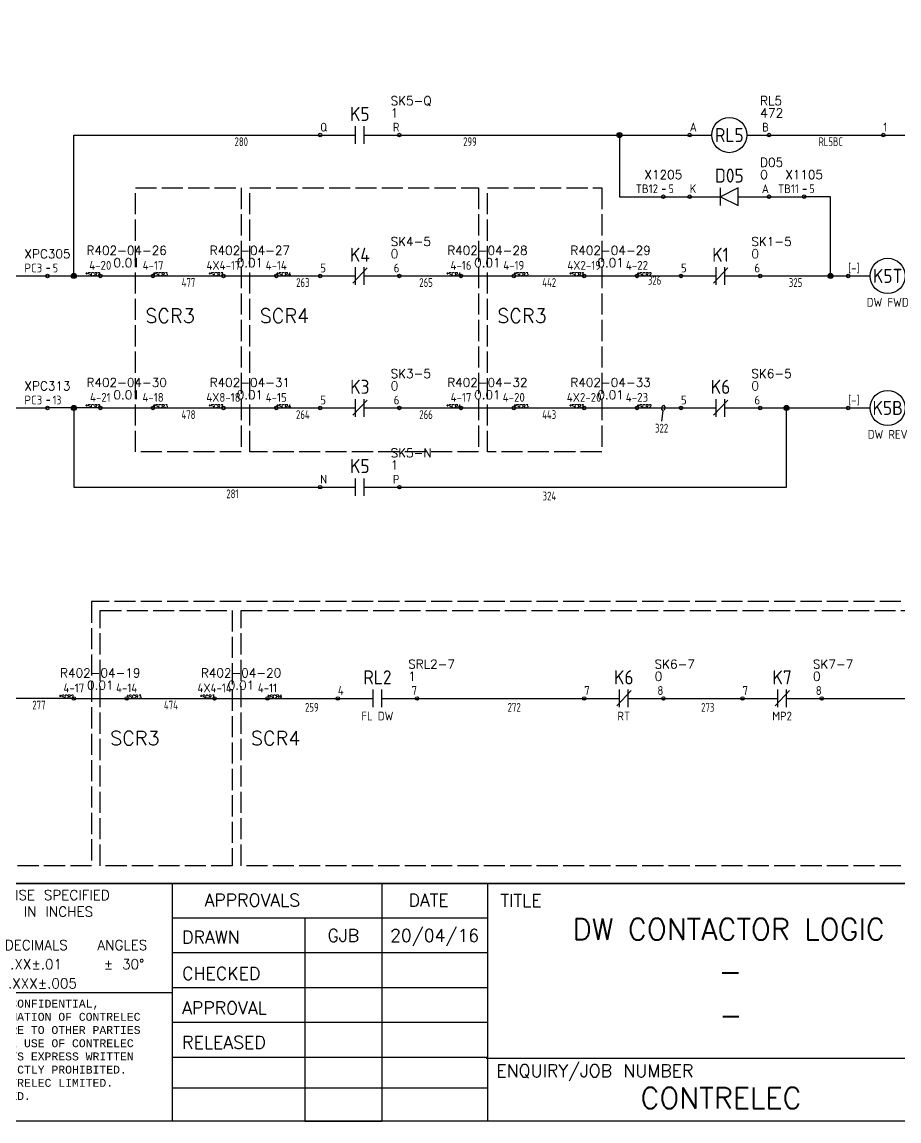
# Model space of a CAD drawing. Header units: millimetres. Extents: x 0 to 1020, y 0 to 646.
# Drawn here: x 572.7 to 822, y 0 to 312.1 of the extents above; entities that cross this region are included whole.
import ezdxf
from ezdxf.enums import TextEntityAlignment as Align

# ---------------------------------------------------------------- set-up
doc = ezdxf.new("R2010")
doc.units = ezdxf.units.MM
doc.header["$LTSCALE"] = 0.5
doc.linetypes.add('ACAD_ISO02W100', pattern=[15, 12, -3])
for name, color, linetype in [('LOCBOX', 7, 'ACAD_ISO02W100'), ('OUTLINE_0', 7, 'Continuous'), ('OUTLINE_GRID', 7, 'Continuous'), ('SYMS', 7, 'Continuous'), ('WIREFIXED', 7, 'Continuous'), ('WIRES', 7, 'Continuous')]:
    doc.layers.add(name, color=color, linetype=linetype)
doc.layers.add('NETLIST', color=50, linetype='Continuous', plot=False)
doc.styles.add('MONOTXT', font='monotxt', dxfattribs={"height": 0.125})
doc.styles.get("Standard").update_dxf_attribs({"font": 'txt.shx', "bigfont": 'gbcbig.shx'})
doc.styles.add('WD', font='romans.shx', dxfattribs={"bigfont": 'gbcbig.shx'})
doc.styles.add('WD_IEC', font='isocp2.shx', dxfattribs={"width": 0.9, "height": 4})

# ---------------------------------------------------------------- blocks, each defined once
blk = doc.blocks.new('CONTRELEC 2016 BLOCK')
for p, q in [((512.88, 68.75), (512.88, 12.5)), ((562.5, 68.75), (562.5, 12.5)), ((587.5, 68.75), (587.5, 12.5)), ((587.5, 60.54), (512.88, 60.54)), ((544.24, 60.54), (544.24, 12.5)), ((587.5, 52.27), (512.88, 52.27)), ((444.47, 42.9), (513.01, 42.9)), ((587.5, 44.04), (512.88, 44.04)), ((587.5, 35.79), (512.88, 35.79)), ((587.5, 27.54), (512.88, 27.54)), ((587.24, 27.38), (850, 27.38)), ((587.5, 20.29), (512.88, 20.29))]:
    blk.add_line(p, q)
blk.add_lwpolyline([(0, 68.75), (850, 68.75), (850, 12.5), (0, 12.5)], close=True)
at = {"layer": 'OUTLINE_0', "linetype": 'Continuous'}
blk.add_line((544.24, 12.5), (562.5, 12.5), dxfattribs=at)
at = {"layer": 'OUTLINE_0'}
for s, height, p in [('UNLESS OTHERWISE SPECIFIED', 2.35, (448.97, 64.79)), ('APPROVALS', 3, (520.53, 63.28)), ('DATE', 3, (568.82, 63.28)), ('TITLE', 3, (590.57, 63.19)), ('DIMENSIONS ARE IN INCHES', 2.35, (448.97, 60.88)), ('DRAWN', 3, (515.21, 54.5)), ('DECIMALS', 2.35, (473.22, 52.96)), ('ANGLES', 2.35, (495.17, 52.96)), ('.XX%%P.01', 2.35, (474.49, 48.43)), ('%%P 30%%D', 2.35, (496.69, 48.43)), ('CHECKED', 3, (515.21, 45.93)), ('.XXX%%P.005', 2.35, (473.98, 43.89)), ('APPROVAL', 3, (515.21, 37.77)), ('RELEASED', 3, (515.21, 29.61)), ('ENQUIRY/JOB NUMBER', 3, (589.63, 22.91))]:
    blk.add_text(s, height=height, dxfattribs=at).set_placement(p)
at = {"layer": 'OUTLINE_0', "insert": (446.94, 41.22), "char_height": 1.875, "width": 63.19, "attachment_point": 1, "style": 'MONOTXT'}
blk.add_mtext('THIS DOCUMENT IS CONFIDENTIAL, PROPRIETARY INFORMATION OF CONTRELEC LIMITED. DISCLOSURE TO OTHER PARTIES OUTSIDE THE NORMAL USE OF CONTRELEC LIMITED WITHOUT ITS EXPRESS WRITTEN PERMISSION IS STRICTLY PROHIBITED. COPYRIGHT (C) CONTRELEC LIMITED.^JALL RIGHTS RESERVED.', dxfattribs=at)
at = {"layer": 'OUTLINE_0', "style": 'WD'}
for tag, height, p in [('DWGDESC1', 5, (644.66, 57.89)), ('EDBY', 3, (553.37, 56.41)), ('EDDATE', 3, (575, 56.41)), ('CKBY', 3, (553.37, 48.16)), ('CKDATE', 3, (575, 48.16)), ('DWGDESC2', 5, (645.03, 47.96)), ('DWGDESC3', 5, (645.15, 37.57)), ('PROJDESC', 5, (642.81, 17.97)), ('REVISION', 3, (835.28, 16.64))]:
    blk.add_attdef(tag, text='', height=height, dxfattribs=at).set_placement(p, align=Align.MIDDLE_CENTER)
blk.add_attdef('DWGNO', text='', height=5, dxfattribs=at).set_placement((782.6, 33.58), align=Align.MIDDLE_RIGHT)
blk.add_attdef('SHEETNO', text='', height=5, dxfattribs=at).set_placement((788, 33.58), align=Align.MIDDLE_LEFT)
for tag, p, height in [('FILENAME', (721.45, 22.05), 3), ('SH', (776.35, 15.29), 3), ('NSH', (796.5, 15.11), 3.12), ('SCALE', (725.62, 15.05), 3)]:
    blk.add_attdef(tag, p, '', height=height, dxfattribs=at)
at = {"layer": 'OUTLINE_0', "style": 'WD', "flags": 1}
blk.add_attdef('WD_TB', (567.05, 15.25), '', height=3, dxfattribs=at)
blk = doc.blocks.new('2010 Grid')
at = {"layer": 'OUTLINE_GRID'}
blk.add_line((850, 0), (0, 0), dxfattribs=at)
blk = doc.blocks.new('INTERCONNECT-H1')
blk.add_line((-2.5, 0), (12.5, 0))
for centre in [(-2.5, 0), (12.5, 0)]:
    blk.add_circle(centre, 0.5)
at = {"style": 'WD_IEC', "flags": 1}
for tag, height, p in [('LOC', 4, (5, 10)), ('TAG1', 4, (-2.43, 3.16)), ('DESC1', 2.5, (5, -2.5))]:
    blk.add_attdef(tag, text='', height=height, dxfattribs=at).set_placement(p, align=Align.MIDDLE_CENTER)
at = {"style": 'WD_IEC', "flags": 8}
for tag, p in [('TERM01', (-2.5, 1)), ('TERM02', (12.5, 1))]:
    blk.add_attdef(tag, text='', height=2.5, dxfattribs=at).set_placement(p, align=Align.BOTTOM_CENTER)
at = {"style": 'WD_IEC', "flags": 1}
blk.add_attdef('X4TERM01', (-2.5, 0), '', height=0.5, dxfattribs=at)
blk.add_attdef('X1TERM02', text='', height=0.5, dxfattribs=at).set_placement((12.5, 0), align=Align.RIGHT)
at = {"layer": 'NETLIST'}
for tag, p in [('NETTAG', (5, 6)), ('NETVALUE', (5, 2.5))]:
    blk.add_attdef(tag, text='', height=2.5, dxfattribs=at).set_placement(p, align=Align.CENTER)
blk.add_attdef('X4TERMDESC01', text='', height=1, dxfattribs=at).set_placement((-2.5, 0), align=Align.RIGHT)
blk.add_attdef('X1TERMDESC02', (12.5, 0), '', height=1, dxfattribs=at)
blk = doc.blocks.new('CONTACT-NO')
for p, q in [((2.5, 0), (12.5, 0)), ((12.5, -2.5), (12.5, 2.5)), ((15, -2.5), (15, 2.5)), ((15, 0), (25, 0))]:
    blk.add_line(p, q)
for centre in [(2.5, 0), (25, 0)]:
    blk.add_circle(centre, 0.5)
at = {"style": 'WD_IEC', "flags": 1}
blk.add_attdef('LOC', text='', height=4, dxfattribs=at).set_placement((13.75, 11), align=Align.MIDDLE_CENTER)
at = {"style": 'WD_IEC'}
for tag, height, p in [('TAG1', 4, (13.75, 6)), ('DESC1', 2.5, (13.75, -5))]:
    blk.add_attdef(tag, text='', height=height, dxfattribs=at).set_placement(p, align=Align.MIDDLE_CENTER)
for tag, p, height, flags in [('TERM01', (2.5, 1), 2.5, 8), ('X4TERM01', (2.5, 0), 0.64, 1), ('X1TERM02', (25, 0), 0.64, 1)]:
    blk.add_attdef(tag, p, '', height=height, dxfattribs=dict(at, flags=flags))
at = {"style": 'WD_IEC', "flags": 8}
blk.add_attdef('TERM02', text='', height=2.5, dxfattribs=at).set_placement((25, 1), align=Align.RIGHT)
at = {"layer": 'NETLIST'}
for tag, p, height in [('NETTAG', (22.5, 8.5), 2.5), ('NETVALUE', (22.5, 5), 2.56)]:
    blk.add_attdef(tag, p, '', height=height, dxfattribs=at)
blk = doc.blocks.new('CONTACT-NC')
for p, q in [((0, 0), (10, 0)), ((13.35, 2.25), (9.28, -2.05)), ((10, -2.5), (10, 2.5)), ((12.5, -2.5), (12.5, 2.5)), ((12.5, 0), (22.5, 0))]:
    blk.add_line(p, q)
for centre in [(0, 0), (22.5, 0)]:
    blk.add_circle(centre, 0.5)
at = {"style": 'WD_IEC', "flags": 1}
blk.add_attdef('LOC', text='', height=4, dxfattribs=at).set_placement((11.25, 11), align=Align.MIDDLE_CENTER)
at = {"style": 'WD_IEC'}
for tag, height, p in [('TAG1', 4, (11.25, 6)), ('DESC1', 2.5, (11.25, -5))]:
    blk.add_attdef(tag, text='', height=height, dxfattribs=at).set_placement(p, align=Align.MIDDLE_CENTER)
for tag, p, height, flags in [('TERM01', (0, 1), 2.5, 8), ('X4TERM01', (0, 0), 0.64, 1), ('X1TERM02', (22.5, 0), 0.64, 1)]:
    blk.add_attdef(tag, p, '', height=height, dxfattribs=dict(at, flags=flags))
at = {"style": 'WD_IEC', "flags": 8}
blk.add_attdef('TERM02', text='', height=2.5, dxfattribs=at).set_placement((22.5, 1), align=Align.RIGHT)
at = {"layer": 'NETLIST'}
for tag, p, height in [('NETTAG', (20, 8.5), 2.5), ('NETVALUE', (20, 5), 2.56)]:
    blk.add_attdef(tag, p, '', height=height, dxfattribs=at)
blk = doc.blocks.new('CONTACTOR-H')
for p, q in [((0, 0), (6.25, 0)), ((16.25, 0), (22.5, 0))]:
    blk.add_line(p, q)
for centre, radius in [((11.25, 0), 5), ((0, 0), 0.5), ((22.5, 0), 0.5)]:
    blk.add_circle(centre, radius)
at = {"style": 'WD_IEC', "flags": 1}
blk.add_attdef('LOC', text='', height=4, dxfattribs=at).set_placement((11.25, 8.5), align=Align.MIDDLE_CENTER)
at = {"style": 'WD_IEC'}
for tag, p, height, flags in [('TERM01', (0, 1), 2.5, 8), ('X4TERM01', (0, 0), 0.64, 1), ('X1TERM02', (22.5, 0), 0.64, 1)]:
    blk.add_attdef(tag, p, '', height=height, dxfattribs=dict(at, flags=flags))
at = {"style": 'WD_IEC', "flags": 8}
blk.add_attdef('TERM02', text='', height=2.5, dxfattribs=at).set_placement((22.5, 1), align=Align.RIGHT)
at = {"style": 'WD_IEC'}
for tag, height, p in [('TAG1', 4, (11.25, 0)), ('DESC1', 2.5, (11.25, -7.5))]:
    blk.add_attdef(tag, text='', height=height, dxfattribs=at).set_placement(p, align=Align.MIDDLE_CENTER)
at = {"layer": 'NETLIST'}
for tag, p, height in [('NETTAG', (20, 8.5), 2.5), ('NETVALUE', (20, 5), 2.56)]:
    blk.add_attdef(tag, p, '', height=height, dxfattribs=at)
blk = doc.blocks.new('TBH-1')
blk.add_line((-0.33, 2.17), (0.65, 2.17))
blk.add_circle((0, 0), 0.5)
at = {"style": 'WD_IEC', "flags": 1}
blk.add_attdef('LOC', text='', height=4, dxfattribs=at).set_placement((-15, 7.5), align=Align.MIDDLE_LEFT)
at = {"style": 'WD_IEC'}
blk.add_attdef('TAG1', text='', height=2.5, dxfattribs=at).set_placement((-1.5, 1), align=Align.RIGHT)
at = {"style": 'WD_IEC', "width": 0.9}
blk.add_attdef('TERM01', (1.5, 1), '', height=2.5, dxfattribs=at)
at = {"style": 'WD_IEC', "flags": 1}
blk.add_attdef('X1TERM01', (0, 0), '', height=0.5, dxfattribs=at)
at = {"layer": 'NETLIST'}
for tag, p in [('NETTAG', (0, 5)), ('NETVALUE', (0, -2.5))]:
    blk.add_attdef(tag, text='', height=2.5, dxfattribs=at).set_placement(p, align=Align.CENTER)
blk = doc.blocks.new('WDDOT')
for radius in [0.72, 0.449, 0.223]:
    blk.add_circle((0, 0), radius)
blk = doc.blocks.new('RESISTOR-1')
for p, q in [((0, 0), (7.5, 0)), ((7.5, 0), (8.12, 1)), ((8.12, 1), (9.38, -1)), ((9.38, -1), (10.62, 1)), ((10.62, 1), (11.88, -1)), ((11.88, -1), (13.12, 1)), ((13.12, 1), (14.38, -1)), ((14.38, -1), (15, 0)), ((15, 0), (22.5, 0))]:
    blk.add_line(p, q)
for centre in [(0, 0), (22.5, 0)]:
    blk.add_circle(centre, 0.5)
at = {"style": 'WD_IEC', "flags": 1}
blk.add_attdef('LOC', text='', height=4, dxfattribs=at).set_placement((11.25, 11), align=Align.MIDDLE_CENTER)
at = {"style": 'WD_IEC'}
for tag, height, p in [('TAG1', 4, (11.25, 6)), ('DESC1', 2.5, (10.75, -3))]:
    blk.add_attdef(tag, text='', height=height, dxfattribs=at).set_placement(p, align=Align.MIDDLE_CENTER)
for tag, p, height, flags in [('TERM01', (0, 1), 2.5, 8), ('X4TERM01', (0, 0), 0.64, 1), ('X1TERM02', (22.5, 0), 0.64, 1)]:
    blk.add_attdef(tag, p, '', height=height, dxfattribs=dict(at, flags=flags))
at = {"style": 'WD_IEC', "flags": 8}
blk.add_attdef('TERM02', text='', height=2.5, dxfattribs=at).set_placement((22.5, 1), align=Align.RIGHT)
at = {"layer": 'NETLIST'}
for tag, p, height in [('NETTAG', (20, 8.5), 2.5), ('NETVALUE', (20, 5), 2.56)]:
    blk.add_attdef(tag, p, '', height=height, dxfattribs=at)
blk = doc.blocks.new('DIODE-L')
for p, q in [((-22.5, 0), (-13.75, 0)), ((-13.75, -2.5), (-13.75, 2.5)), ((-8.75, 2.5), (-13.75, 0)), ((-13.75, 0), (-8.75, -2.5)), ((-8.75, -2.5), (-8.75, 2.5)), ((-8.75, 0), (0, 0))]:
    blk.add_line(p, q)
for centre in [(-22.5, 0), (0, 0)]:
    blk.add_circle(centre, 0.5)
at = {"style": 'WD_IEC', "flags": 1}
blk.add_attdef('LOC', text='', height=4, dxfattribs=at).set_placement((-11.25, 11), align=Align.MIDDLE_CENTER)
at = {"style": 'WD_IEC'}
for tag, height, p in [('TAG1', 4, (-11.25, 6)), ('DESC1', 2.5, (-11.25, -5))]:
    blk.add_attdef(tag, text='', height=height, dxfattribs=at).set_placement(p, align=Align.MIDDLE_CENTER)
for tag, p, height, flags in [('TERM01', (-22.5, 1), 2.5, 8), ('X4TERM01', (-22.5, 0), 0.64, 1), ('X1TERM02', (0, 0), 0.64, 1)]:
    blk.add_attdef(tag, p, '', height=height, dxfattribs=dict(at, flags=flags))
at = {"style": 'WD_IEC', "flags": 8}
blk.add_attdef('TERM02', text='', height=2.5, dxfattribs=at).set_placement((0, 1), align=Align.RIGHT)
at = {"layer": 'NETLIST'}
for tag, p, height in [('NETTAG', (-2.5, 8.5), 2.5), ('NETVALUE', (-2.5, 5), 2.56)]:
    blk.add_attdef(tag, p, '', height=height, dxfattribs=at)
blk = doc.blocks.new('WD_WNH2')
at = {"linetype": 'Continuous', "style": 'WD_IEC', "width": 0.8}
blk.add_attdef('WIRENO', text='', height=2.5, dxfattribs=at).set_placement((0, 0), align=Align.TOP_CENTER)
at = {"style": 'WD_IEC', "flags": 1}
for tag, p in [('W02USER', (0, -1.21)), ('W03USER', (0, -1.33)), ('W04USER', (0, -1.46)), ('W05USER', (0, -1.58)), ('W06USER', (0, -1.71)), ('W07USER', (0, -1.83)), ('W08USER', (0, -1.96)), ('W09USER', (0, -2.08)), ('W01USER', (0, -1.08)), ('W10USER', (0, -2.21))]:
    blk.add_attdef(tag, text='', height=0.08, dxfattribs=at).set_placement(p, align=Align.CENTER)

msp = doc.modelspace()

# ---------------------------------------------------------------- linework, layer by layer
at = {"layer": 'LOCBOX'}
for points in [[(540, 622.5), (592.5, 622.5), (592.5, 410), (715, 410), (715, 380), (995, 380), (995, 147.5), (592.5, 147.5), (592.5, 72.5), (375, 72.5), (375, 167.5), (215, 167.5), (215, 417.5), (375, 417.5), (375, 532.5), (540, 532.5)], [(605, 265), (635, 265), (635, 190), (605, 190)], [(637.5, 265), (702.5, 265), (702.5, 190), (637.5, 190)], [(705, 265), (737.5, 265), (737.5, 190), (705, 190)], [(595, 145), (632.5, 145), (632.5, 72.5), (595, 72.5)], [(635, 145), (995, 145), (995, 72.5), (635, 72.5)]]:
    msp.add_lwpolyline(points, close=True, dxfattribs=at)
at = {"layer": 'WIREFIXED'}
msp.add_lwpolyline([(754.58, 198.76), (754.91, 201.71), (754.56, 202.15), (754.65, 202.94), (755.09, 203.29), (755.44, 202.85), (755.35, 202.06), (755.13, 201.89)], dxfattribs=at)
at = {"layer": 'WIRES'}
for p, q in [((587.5, 240), (587.5, 280)), ((587.5, 280), (657.5, 280)), ((680, 280), (762.5, 280)), ((742.5, 280), (742.5, 262.5)), ((785, 280), (817.5, 280)), ((742.5, 262.5), (755, 262.5)), ((755, 262.5), (762.5, 262.5)), ((785, 262.5), (795, 262.5)), ((802.5, 262.5), (795, 262.5)), ((802.5, 240), (802.5, 262.5)), ((567.5, 240), (580, 240)), ((580, 240), (595, 240)), ((610, 240), (630, 240)), ((645, 240), (657.5, 240)), ((680, 240), (697.5, 240)), ((712.5, 240), (732.5, 240)), ((747.5, 240), (760, 240)), ((782.5, 240), (807.5, 240)), ((567.5, 202.5), (580, 202.5)), ((595, 202.5), (580, 202.5)), ((587.5, 202.5), (587.5, 180)), ((610, 202.5), (630, 202.5)), ((645, 202.5), (657.5, 202.5)), ((680, 202.5), (697.5, 202.5)), ((712.5, 202.5), (732.5, 202.5)), ((747.5, 202.5), (760, 202.5)), ((782.5, 202.5), (807.5, 202.5)), ((790, 180), (790, 202.5)), ((587.5, 180), (657.5, 180)), ((680, 180), (790, 180)), ((587.5, 120), (550, 120)), ((602.5, 120), (627.5, 120)), ((642.5, 120), (662.5, 120)), ((685, 120), (732.5, 120)), ((755, 120), (777.5, 120)), ((800, 120), (870, 120))]:
    msp.add_line(p, q, dxfattribs=at)

# ---------------------------------------------------------------- block references
at = {"xscale": 1.2, "yscale": 1.2, "zscale": 1.2}
msp.add_blockref('2010 Grid', (0, 67.5), dxfattribs=at)
ref = msp.add_blockref('CONTACT-NO', (655, 280))
ref.add_attrib('NETTAG', 'SK5-Q', (677.5, 288.5), dxfattribs={"layer": 'NETLIST', "height": 2.5})
ref.add_attrib('NETVALUE', '1', (677.5, 285), dxfattribs={"layer": 'NETLIST', "height": 2.56})
ref.add_attrib('TAG1', 'K5', dxfattribs={"height": 4, "style": 'WD_IEC'}).set_placement((668.75, 286), align=Align.MIDDLE_CENTER)
ref.add_attrib('TERM01', 'Q', (657.5, 281), dxfattribs={"height": 2.5, "style": 'WD_IEC'})
ref.add_attrib('TERM02', 'R', dxfattribs={"height": 2.5, "style": 'WD_IEC'}).set_placement((680, 281), align=Align.RIGHT)
ref = msp.add_blockref('CONTACTOR-H', (762.5, 280))
ref.add_attrib('TERM02', 'B', dxfattribs={"height": 2.5, "style": 'WD_IEC'}).set_placement((785, 281), align=Align.RIGHT)
ref.add_attrib('TERM01', 'A', (762.5, 281), dxfattribs={"height": 2.5, "style": 'WD_IEC'})
ref.add_attrib('TAG1', 'RL5', dxfattribs={"height": 4, "style": 'WD_IEC'}).set_placement((773.75, 280), align=Align.MIDDLE_CENTER)
ref.add_attrib('NETVALUE', '472', (782.5, 285), dxfattribs={"layer": 'NETLIST', "height": 2.56})
ref.add_attrib('NETTAG', 'RL5', (782.5, 288.5), dxfattribs={"layer": 'NETLIST', "height": 2.5})
ref = msp.add_blockref('RESISTOR-1', (817.5, 280))
ref.add_attrib('NETTAG', 'RS5', (837.5, 288.5), dxfattribs={"layer": 'NETLIST', "height": 2.5})
ref.add_attrib('NETVALUE', '100', (837.5, 285), dxfattribs={"layer": 'NETLIST', "height": 2.56})
ref.add_attrib('TAG1', 'RS5', dxfattribs={"height": 4, "style": 'WD_IEC'}).set_placement((828.75, 286), align=Align.MIDDLE_CENTER)
ref.add_attrib('DESC1', '100R', dxfattribs={"height": 2.5, "style": 'WD_IEC'}).set_placement((828.25, 277), align=Align.MIDDLE_CENTER)
ref.add_attrib('TERM01', '1', (817.5, 281), dxfattribs={"height": 2.5, "style": 'WD_IEC'})
ref.add_attrib('TERM02', '2', dxfattribs={"height": 2.5, "style": 'WD_IEC'}).set_placement((840, 281), align=Align.RIGHT)
ref = msp.add_blockref('DIODE-L', (785, 262.5))
ref.add_attrib('NETTAG', 'D05', (782.5, 271), dxfattribs={"layer": 'NETLIST', "height": 2.5})
ref.add_attrib('NETVALUE', '0', (782.5, 267.5), dxfattribs={"layer": 'NETLIST', "height": 2.56})
ref.add_attrib('TAG1', 'D05', dxfattribs={"height": 4, "style": 'WD_IEC'}).set_placement((773.75, 268.5), align=Align.MIDDLE_CENTER)
ref.add_attrib('TERM01', 'K', (762.5, 263.5), dxfattribs={"height": 2.5, "style": 'WD_IEC'})
ref.add_attrib('TERM02', 'A', dxfattribs={"height": 2.5, "style": 'WD_IEC'}).set_placement((785, 263.5), align=Align.RIGHT)
for p, values in [((755, 262.5), {'TAG1': 'TB12', 'TERM01': '5', 'NETTAG': 'X1205'}), ((795, 262.5), {'TAG1': 'TB11', 'TERM01': '5', 'NETTAG': 'X1105'}), ((580, 240), {'TAG1': 'PC3', 'TERM01': '5', 'NETTAG': 'XPC305'}), ((580, 202.5), {'TAG1': 'PC3', 'TERM01': '13', 'NETTAG': 'XPC313'})]:
    msp.add_blockref('TBH-1', p).add_auto_attribs(values)
ref = msp.add_blockref('CONTACT-NC', (657.5, 240))
ref.add_attrib('TERM02', '6', dxfattribs={"height": 2.5, "style": 'WD_IEC'}).set_placement((680, 241), align=Align.RIGHT)
ref.add_attrib('TERM01', '5', (657.5, 241), dxfattribs={"height": 2.5, "style": 'WD_IEC'})
ref.add_attrib('TAG1', 'K4', dxfattribs={"height": 4, "style": 'WD_IEC'}).set_placement((668.75, 246), align=Align.MIDDLE_CENTER)
ref.add_attrib('NETVALUE', '0', (677.5, 245), dxfattribs={"layer": 'NETLIST', "height": 2.56})
ref.add_attrib('NETTAG', 'SK4-5', (677.5, 248.5), dxfattribs={"layer": 'NETLIST', "height": 2.5})
ref = msp.add_blockref('CONTACT-NC', (760, 240))
ref.add_attrib('TERM02', '6', dxfattribs={"height": 2.5, "style": 'WD_IEC'}).set_placement((782.5, 241), align=Align.RIGHT)
ref.add_attrib('TERM01', '5', (760, 241), dxfattribs={"height": 2.5, "style": 'WD_IEC'})
ref.add_attrib('TAG1', 'K1', dxfattribs={"height": 4, "style": 'WD_IEC'}).set_placement((771.25, 246), align=Align.MIDDLE_CENTER)
ref.add_attrib('NETVALUE', '0', (780, 245), dxfattribs={"layer": 'NETLIST', "height": 2.56})
ref.add_attrib('NETTAG', 'SK1-5', (780, 248.5), dxfattribs={"layer": 'NETLIST', "height": 2.5})
ref = msp.add_blockref('CONTACTOR-H', (807.5, 240))
ref.add_attrib('TERM02', '[+]', dxfattribs={"height": 2.5, "style": 'WD_IEC'}).set_placement((830, 241), align=Align.RIGHT)
ref.add_attrib('TERM01', '[-]', (807.5, 241), dxfattribs={"height": 2.5, "style": 'WD_IEC'})
ref.add_attrib('DESC1', 'DW FWD', dxfattribs={"height": 2.5, "style": 'WD_IEC'}).set_placement((818.75, 232.5), align=Align.MIDDLE_CENTER)
ref.add_attrib('TAG1', 'K5T', dxfattribs={"height": 4, "style": 'WD_IEC'}).set_placement((818.75, 240), align=Align.MIDDLE_CENTER)
ref.add_attrib('NETVALUE', '76', (827.5, 245), dxfattribs={"layer": 'NETLIST', "height": 2.56})
ref.add_attrib('NETTAG', 'RK5T', (827.5, 248.5), dxfattribs={"layer": 'NETLIST', "height": 2.5})
ref = msp.add_blockref('INTERCONNECT-H1', (597.5, 240))
ref.add_attrib('TERM02', '4-17', dxfattribs={"height": 2.5, "style": 'WD_IEC'}).set_placement((610, 241), align=Align.BOTTOM_CENTER)
ref.add_attrib('TERM01', '4-20', dxfattribs={"height": 2.5, "style": 'WD_IEC'}).set_placement((595, 241), align=Align.BOTTOM_CENTER)
ref.add_attrib('NETVALUE', '0.01', dxfattribs={"layer": 'NETLIST', "height": 2.5}).set_placement((602.5, 242.5), align=Align.CENTER)
ref.add_attrib('NETTAG', 'R402-04-26', dxfattribs={"layer": 'NETLIST', "height": 2.5}).set_placement((602.5, 246), align=Align.CENTER)
ref.add_attrib('X4TERMDESC01', '*SCR2', dxfattribs={"layer": 'NETLIST', "height": 1}).set_placement((595, 240), align=Align.RIGHT)
ref.add_attrib('X1TERMDESC02', '*SCR3', (610, 240), dxfattribs={"layer": 'NETLIST', "height": 1})
ref = msp.add_blockref('INTERCONNECT-H1', (632.5, 240))
ref.add_attrib('TERM02', '4-14', dxfattribs={"height": 2.5, "style": 'WD_IEC'}).set_placement((645, 241), align=Align.BOTTOM_CENTER)
ref.add_attrib('TERM01', '4X4-17', dxfattribs={"height": 2.5, "style": 'WD_IEC'}).set_placement((630, 241), align=Align.BOTTOM_CENTER)
ref.add_attrib('NETVALUE', '0.01', dxfattribs={"layer": 'NETLIST', "height": 2.5}).set_placement((637.5, 242.5), align=Align.CENTER)
ref.add_attrib('NETTAG', 'R402-04-27', dxfattribs={"layer": 'NETLIST', "height": 2.5}).set_placement((637.5, 246), align=Align.CENTER)
ref.add_attrib('X4TERMDESC01', '*SCR3', dxfattribs={"layer": 'NETLIST', "height": 1}).set_placement((630, 240), align=Align.RIGHT)
ref.add_attrib('X1TERMDESC02', '*SCR4', (645, 240), dxfattribs={"layer": 'NETLIST', "height": 1})
ref = msp.add_blockref('INTERCONNECT-H1', (700, 240))
ref.add_attrib('TERM02', '4-19', dxfattribs={"height": 2.5, "style": 'WD_IEC'}).set_placement((712.5, 241), align=Align.BOTTOM_CENTER)
ref.add_attrib('TERM01', '4-16', dxfattribs={"height": 2.5, "style": 'WD_IEC'}).set_placement((697.5, 241), align=Align.BOTTOM_CENTER)
ref.add_attrib('NETVALUE', '0.01', dxfattribs={"layer": 'NETLIST', "height": 2.5}).set_placement((705, 242.5), align=Align.CENTER)
ref.add_attrib('NETTAG', 'R402-04-28', dxfattribs={"layer": 'NETLIST', "height": 2.5}).set_placement((705, 246), align=Align.CENTER)
ref.add_attrib('X4TERMDESC01', '*SCR4', dxfattribs={"layer": 'NETLIST', "height": 1}).set_placement((697.5, 240), align=Align.RIGHT)
ref.add_attrib('X1TERMDESC02', '*SCR3', (712.5, 240), dxfattribs={"layer": 'NETLIST', "height": 1})
ref = msp.add_blockref('INTERCONNECT-H1', (735, 240))
ref.add_attrib('TERM02', '4-22', dxfattribs={"height": 2.5, "style": 'WD_IEC'}).set_placement((747.5, 241), align=Align.BOTTOM_CENTER)
ref.add_attrib('TERM01', '4X2-19', dxfattribs={"height": 2.5, "style": 'WD_IEC'}).set_placement((732.5, 241), align=Align.BOTTOM_CENTER)
ref.add_attrib('NETVALUE', '0.01', dxfattribs={"layer": 'NETLIST', "height": 2.5}).set_placement((740, 242.5), align=Align.CENTER)
ref.add_attrib('NETTAG', 'R402-04-29', dxfattribs={"layer": 'NETLIST', "height": 2.5}).set_placement((740, 246), align=Align.CENTER)
ref.add_attrib('X4TERMDESC01', '*SCR3', dxfattribs={"layer": 'NETLIST', "height": 1}).set_placement((732.5, 240), align=Align.RIGHT)
ref.add_attrib('X1TERMDESC02', '*SCR2', (747.5, 240), dxfattribs={"layer": 'NETLIST', "height": 1})
ref = msp.add_blockref('CONTACT-NC', (657.5, 202.5))
ref.add_attrib('TERM02', '6', dxfattribs={"height": 2.5, "style": 'WD_IEC'}).set_placement((680, 203.5), align=Align.RIGHT)
ref.add_attrib('TERM01', '5', (657.5, 203.5), dxfattribs={"height": 2.5, "style": 'WD_IEC'})
ref.add_attrib('TAG1', 'K3', dxfattribs={"height": 4, "style": 'WD_IEC'}).set_placement((668.75, 208.5), align=Align.MIDDLE_CENTER)
ref.add_attrib('NETVALUE', '0', (677.5, 207.5), dxfattribs={"layer": 'NETLIST', "height": 2.56})
ref.add_attrib('NETTAG', 'SK3-5', (677.5, 211), dxfattribs={"layer": 'NETLIST', "height": 2.5})
ref = msp.add_blockref('CONTACT-NC', (760, 202.5))
ref.add_attrib('TERM02', '6', dxfattribs={"height": 2.5, "style": 'WD_IEC'}).set_placement((782.5, 203.5), align=Align.RIGHT)
ref.add_attrib('TERM01', '5', (760, 203.5), dxfattribs={"height": 2.5, "style": 'WD_IEC'})
ref.add_attrib('TAG1', 'K6', dxfattribs={"height": 4, "style": 'WD_IEC'}).set_placement((771.25, 208.5), align=Align.MIDDLE_CENTER)
ref.add_attrib('NETVALUE', '0', (780, 207.5), dxfattribs={"layer": 'NETLIST', "height": 2.56})
ref.add_attrib('NETTAG', 'SK6-5', (780, 211), dxfattribs={"layer": 'NETLIST', "height": 2.5})
ref = msp.add_blockref('CONTACTOR-H', (807.5, 202.5))
ref.add_attrib('TERM02', '[+]', dxfattribs={"height": 2.5, "style": 'WD_IEC'}).set_placement((830, 203.5), align=Align.RIGHT)
ref.add_attrib('TERM01', '[-]', (807.5, 203.5), dxfattribs={"height": 2.5, "style": 'WD_IEC'})
ref.add_attrib('DESC1', 'DW REV', dxfattribs={"height": 2.5, "style": 'WD_IEC'}).set_placement((818.75, 195), align=Align.MIDDLE_CENTER)
ref.add_attrib('TAG1', 'K5B', dxfattribs={"height": 4, "style": 'WD_IEC'}).set_placement((818.75, 202.5), align=Align.MIDDLE_CENTER)
ref.add_attrib('NETVALUE', '76', (827.5, 207.5), dxfattribs={"layer": 'NETLIST', "height": 2.56})
ref.add_attrib('NETTAG', 'RK5B', (827.5, 211), dxfattribs={"layer": 'NETLIST', "height": 2.5})
ref = msp.add_blockref('INTERCONNECT-H1', (597.5, 202.5))
ref.add_attrib('TERM02', '4-18', dxfattribs={"height": 2.5, "style": 'WD_IEC'}).set_placement((610, 203.5), align=Align.BOTTOM_CENTER)
ref.add_attrib('TERM01', '4-21', dxfattribs={"height": 2.5, "style": 'WD_IEC'}).set_placement((595, 203.5), align=Align.BOTTOM_CENTER)
ref.add_attrib('NETVALUE', '0.01', dxfattribs={"layer": 'NETLIST', "height": 2.5}).set_placement((602.5, 205), align=Align.CENTER)
ref.add_attrib('NETTAG', 'R402-04-30', dxfattribs={"layer": 'NETLIST', "height": 2.5}).set_placement((602.5, 208.5), align=Align.CENTER)
ref.add_attrib('X4TERMDESC01', '*SCR2', dxfattribs={"layer": 'NETLIST', "height": 1}).set_placement((595, 202.5), align=Align.RIGHT)
ref.add_attrib('X1TERMDESC02', '*SCR3', (610, 202.5), dxfattribs={"layer": 'NETLIST', "height": 1})
ref = msp.add_blockref('INTERCONNECT-H1', (632.5, 202.5))
ref.add_attrib('TERM02', '4-15', dxfattribs={"height": 2.5, "style": 'WD_IEC'}).set_placement((645, 203.5), align=Align.BOTTOM_CENTER)
ref.add_attrib('TERM01', '4X8-18', dxfattribs={"height": 2.5, "style": 'WD_IEC'}).set_placement((630, 203.5), align=Align.BOTTOM_CENTER)
ref.add_attrib('NETVALUE', '0.01', dxfattribs={"layer": 'NETLIST', "height": 2.5}).set_placement((637.5, 205), align=Align.CENTER)
ref.add_attrib('NETTAG', 'R402-04-31', dxfattribs={"layer": 'NETLIST', "height": 2.5}).set_placement((637.5, 208.5), align=Align.CENTER)
ref.add_attrib('X4TERMDESC01', '*SCR3', dxfattribs={"layer": 'NETLIST', "height": 1}).set_placement((630, 202.5), align=Align.RIGHT)
ref.add_attrib('X1TERMDESC02', '*SCR4', (645, 202.5), dxfattribs={"layer": 'NETLIST', "height": 1})
ref = msp.add_blockref('INTERCONNECT-H1', (700, 202.5))
ref.add_attrib('TERM02', '4-20', dxfattribs={"height": 2.5, "style": 'WD_IEC'}).set_placement((712.5, 203.5), align=Align.BOTTOM_CENTER)
ref.add_attrib('TERM01', '4-17', dxfattribs={"height": 2.5, "style": 'WD_IEC'}).set_placement((697.5, 203.5), align=Align.BOTTOM_CENTER)
ref.add_attrib('NETVALUE', '0.01', dxfattribs={"layer": 'NETLIST', "height": 2.5}).set_placement((705, 205), align=Align.CENTER)
ref.add_attrib('NETTAG', 'R402-04-32', dxfattribs={"layer": 'NETLIST', "height": 2.5}).set_placement((705, 208.5), align=Align.CENTER)
ref.add_attrib('X4TERMDESC01', '*SCR4', dxfattribs={"layer": 'NETLIST', "height": 1}).set_placement((697.5, 202.5), align=Align.RIGHT)
ref.add_attrib('X1TERMDESC02', '*SCR3', (712.5, 202.5), dxfattribs={"layer": 'NETLIST', "height": 1})
ref = msp.add_blockref('INTERCONNECT-H1', (735, 202.5))
ref.add_attrib('TERM02', '4-23', dxfattribs={"height": 2.5, "style": 'WD_IEC'}).set_placement((747.5, 203.5), align=Align.BOTTOM_CENTER)
ref.add_attrib('TERM01', '4X2-20', dxfattribs={"height": 2.5, "style": 'WD_IEC'}).set_placement((732.5, 203.5), align=Align.BOTTOM_CENTER)
ref.add_attrib('NETVALUE', '0.01', dxfattribs={"layer": 'NETLIST', "height": 2.5}).set_placement((740, 205), align=Align.CENTER)
ref.add_attrib('NETTAG', 'R402-04-33', dxfattribs={"layer": 'NETLIST', "height": 2.5}).set_placement((740, 208.5), align=Align.CENTER)
ref.add_attrib('X4TERMDESC01', '*SCR3', dxfattribs={"layer": 'NETLIST', "height": 1}).set_placement((732.5, 202.5), align=Align.RIGHT)
ref.add_attrib('X1TERMDESC02', '*SCR2', (747.5, 202.5), dxfattribs={"layer": 'NETLIST', "height": 1})
ref = msp.add_blockref('CONTACT-NO', (655, 180))
ref.add_attrib('NETTAG', 'SK5-N', (677.5, 188.5), dxfattribs={"layer": 'NETLIST', "height": 2.5})
ref.add_attrib('NETVALUE', '1', (677.5, 185), dxfattribs={"layer": 'NETLIST', "height": 2.56})
ref.add_attrib('TAG1', 'K5', dxfattribs={"height": 4, "style": 'WD_IEC'}).set_placement((668.75, 186), align=Align.MIDDLE_CENTER)
ref.add_attrib('TERM01', 'N', (657.5, 181), dxfattribs={"height": 2.5, "style": 'WD_IEC'})
ref.add_attrib('TERM02', 'P', dxfattribs={"height": 2.5, "style": 'WD_IEC'}).set_placement((680, 181), align=Align.RIGHT)
ref = msp.add_blockref('INTERCONNECT-H1', (590, 120))
ref.add_attrib('TERM02', '4-14', dxfattribs={"height": 2.5, "style": 'WD_IEC'}).set_placement((602.5, 121), align=Align.BOTTOM_CENTER)
ref.add_attrib('TERM01', '4-17', dxfattribs={"height": 2.5, "style": 'WD_IEC'}).set_placement((587.5, 121), align=Align.BOTTOM_CENTER)
ref.add_attrib('NETVALUE', '0.01', dxfattribs={"layer": 'NETLIST', "height": 2.5}).set_placement((595, 122.5), align=Align.CENTER)
ref.add_attrib('NETTAG', 'R402-04-19', dxfattribs={"layer": 'NETLIST', "height": 2.5}).set_placement((595, 126), align=Align.CENTER)
ref.add_attrib('X4TERMDESC01', '*SCR2', dxfattribs={"layer": 'NETLIST', "height": 1}).set_placement((587.5, 120), align=Align.RIGHT)
ref.add_attrib('X1TERMDESC02', '*SCR3', (602.5, 120), dxfattribs={"layer": 'NETLIST', "height": 1})
ref = msp.add_blockref('INTERCONNECT-H1', (630, 120))
ref.add_attrib('TERM02', '4-11', dxfattribs={"height": 2.5, "style": 'WD_IEC'}).set_placement((642.5, 121), align=Align.BOTTOM_CENTER)
ref.add_attrib('TERM01', '4X4-14', dxfattribs={"height": 2.5, "style": 'WD_IEC'}).set_placement((627.5, 121), align=Align.BOTTOM_CENTER)
ref.add_attrib('NETVALUE', '0.01', dxfattribs={"layer": 'NETLIST', "height": 2.5}).set_placement((635, 122.5), align=Align.CENTER)
ref.add_attrib('NETTAG', 'R402-04-20', dxfattribs={"layer": 'NETLIST', "height": 2.5}).set_placement((635, 126), align=Align.CENTER)
ref.add_attrib('X4TERMDESC01', '*SCR3', dxfattribs={"layer": 'NETLIST', "height": 1}).set_placement((627.5, 120), align=Align.RIGHT)
ref.add_attrib('X1TERMDESC02', '*SCR4', (642.5, 120), dxfattribs={"layer": 'NETLIST', "height": 1})
ref = msp.add_blockref('CONTACT-NO', (660, 120))
ref.add_attrib('NETTAG', 'SRL2-7', (682.5, 128.5), dxfattribs={"layer": 'NETLIST', "height": 2.5})
ref.add_attrib('NETVALUE', '1', (682.5, 125), dxfattribs={"layer": 'NETLIST', "height": 2.56})
ref.add_attrib('TAG1', 'RL2', dxfattribs={"height": 4, "style": 'WD_IEC'}).set_placement((673.75, 126), align=Align.MIDDLE_CENTER)
ref.add_attrib('DESC1', 'FL DW', dxfattribs={"height": 2.5, "style": 'WD_IEC'}).set_placement((673.75, 115), align=Align.MIDDLE_CENTER)
ref.add_attrib('TERM01', '4', (662.5, 121), dxfattribs={"height": 2.5, "style": 'WD_IEC'})
ref.add_attrib('TERM02', '7', dxfattribs={"height": 2.5, "style": 'WD_IEC'}).set_placement((685, 121), align=Align.RIGHT)
ref = msp.add_blockref('CONTACT-NC', (732.5, 120))
ref.add_attrib('TERM02', '8', dxfattribs={"height": 2.5, "style": 'WD_IEC'}).set_placement((755, 121), align=Align.RIGHT)
ref.add_attrib('TERM01', '7', (732.5, 121), dxfattribs={"height": 2.5, "style": 'WD_IEC'})
ref.add_attrib('DESC1', 'RT', dxfattribs={"height": 2.5, "style": 'WD_IEC'}).set_placement((743.75, 115), align=Align.MIDDLE_CENTER)
ref.add_attrib('TAG1', 'K6', dxfattribs={"height": 4, "style": 'WD_IEC'}).set_placement((743.75, 126), align=Align.MIDDLE_CENTER)
ref.add_attrib('NETVALUE', '0', (752.5, 125), dxfattribs={"layer": 'NETLIST', "height": 2.56})
ref.add_attrib('NETTAG', 'SK6-7', (752.5, 128.5), dxfattribs={"layer": 'NETLIST', "height": 2.5})
ref = msp.add_blockref('CONTACT-NC', (777.5, 120))
ref.add_attrib('TERM02', '8', dxfattribs={"height": 2.5, "style": 'WD_IEC'}).set_placement((800, 121), align=Align.RIGHT)
ref.add_attrib('TERM01', '7', (777.5, 121), dxfattribs={"height": 2.5, "style": 'WD_IEC'})
ref.add_attrib('DESC1', 'MP2', dxfattribs={"height": 2.5, "style": 'WD_IEC'}).set_placement((788.75, 115), align=Align.MIDDLE_CENTER)
ref.add_attrib('TAG1', 'K7', dxfattribs={"height": 4, "style": 'WD_IEC'}).set_placement((788.75, 126), align=Align.MIDDLE_CENTER)
ref.add_attrib('NETVALUE', '0', (797.5, 125), dxfattribs={"layer": 'NETLIST', "height": 2.56})
ref.add_attrib('NETTAG', 'SK7-7', (797.5, 128.5), dxfattribs={"layer": 'NETLIST', "height": 2.5})
ref = msp.add_blockref('CONTRELEC 2016 BLOCK', (0, -15), dxfattribs=dict(xscale=1.2, yscale=1.2, zscale=1.2))
ref.add_attrib('DWGDESC1', 'DW CONTACTOR LOGIC', dxfattribs={"layer": 'OUTLINE_0', "height": 6, "style": 'WD'}).set_placement((773.59, 54.47), align=Align.MIDDLE_CENTER)
ref.add_attrib('DWGDESC2', '-', dxfattribs={"layer": 'OUTLINE_0', "height": 6, "style": 'WD'}).set_placement((774.03, 42.55), align=Align.MIDDLE_CENTER)
ref.add_attrib('DWGDESC3', '-', dxfattribs={"layer": 'OUTLINE_0', "height": 6, "style": 'WD'}).set_placement((774.18, 30.08), align=Align.MIDDLE_CENTER)
ref.add_attrib('EDBY', 'GJB', dxfattribs={"layer": 'OUTLINE_0', "height": 3.6, "style": 'WD'}).set_placement((664.04, 52.69), align=Align.MIDDLE_CENTER)
ref.add_attrib('EDDATE', '20/04/16', dxfattribs={"layer": 'OUTLINE_0', "height": 3.6, "style": 'WD'}).set_placement((690, 52.69), align=Align.MIDDLE_CENTER)
ref.add_attrib('PROJDESC', 'CONTRELEC', dxfattribs={"layer": 'OUTLINE_0', "height": 6, "style": 'WD'}).set_placement((771.37, 6.56), align=Align.MIDDLE_CENTER)
at = {"layer": 'SYMS'}
for p in [(742.5, 280), (587.5, 240), (802.5, 240), (587.5, 202.5), (790, 202.5)]:
    msp.add_blockref('WDDOT', p, dxfattribs=at)
at = {"layer": 'WIREFIXED'}
ref = msp.add_blockref('WD_WNH2', (635, 280), dxfattribs=at)
ref.add_attrib('WIRENOF', '280', dxfattribs={"linetype": 'Continuous', "height": 2.5, "style": 'WD_IEC', "width": 0.8}).set_placement((635.06, 279.37), align=Align.TOP_CENTER)
ref = msp.add_blockref('WD_WNH2', (700, 280), dxfattribs=at)
ref.add_attrib('WIRENOF', '299', dxfattribs={"linetype": 'Continuous', "height": 2.5, "style": 'WD_IEC', "width": 0.8}).set_placement((700.06, 279.37), align=Align.TOP_CENTER)
ref = msp.add_blockref('WD_WNH2', (802.5, 280), dxfattribs=at)
ref.add_attrib('WIRENOF', 'RL5BC', dxfattribs={"linetype": 'Continuous', "height": 2.5, "style": 'WD_IEC', "width": 0.8}).set_placement((802.56, 279.37), align=Align.TOP_CENTER)
ref = msp.add_blockref('WD_WNH2', (620, 240), dxfattribs=at)
ref.add_attrib('WIRENOF', '477', dxfattribs={"linetype": 'Continuous', "height": 2.5, "style": 'WD_IEC', "width": 0.8}).set_placement((620.06, 239.37), align=Align.TOP_CENTER)
ref = msp.add_blockref('WD_WNH2', (652.5, 240), dxfattribs=at)
ref.add_attrib('WIRENOF', '263', dxfattribs={"linetype": 'Continuous', "height": 2.5, "style": 'WD_IEC', "width": 0.8}).set_placement((652.56, 239.37), align=Align.TOP_CENTER)
ref = msp.add_blockref('WD_WNH2', (687.5, 240), dxfattribs=at)
ref.add_attrib('WIRENOF', '265', dxfattribs={"linetype": 'Continuous', "height": 2.5, "style": 'WD_IEC', "width": 0.8}).set_placement((687.56, 239.37), align=Align.TOP_CENTER)
ref = msp.add_blockref('WD_WNH2', (722.5, 240), dxfattribs=at)
ref.add_attrib('WIRENOF', '442', dxfattribs={"linetype": 'Continuous', "height": 2.5, "style": 'WD_IEC', "width": 0.8}).set_placement((722.56, 239.37), align=Align.TOP_CENTER)
ref = msp.add_blockref('WD_WNH2', (752.5, 240), dxfattribs=at)
ref.add_attrib('WIRENOF', '326', dxfattribs={"linetype": 'Continuous', "height": 2.5, "style": 'WD_IEC', "width": 0.8}).set_placement((752.5, 240), align=Align.TOP_CENTER)
ref = msp.add_blockref('WD_WNH2', (792.5, 240), dxfattribs=at)
ref.add_attrib('WIRENOF', '325', dxfattribs={"linetype": 'Continuous', "height": 2.5, "style": 'WD_IEC', "width": 0.8}).set_placement((792.56, 239.37), align=Align.TOP_CENTER)
ref = msp.add_blockref('WD_WNH2', (620, 202.5), dxfattribs=at)
ref.add_attrib('WIRENOF', '478', dxfattribs={"linetype": 'Continuous', "height": 2.5, "style": 'WD_IEC', "width": 0.8}).set_placement((620.06, 201.87), align=Align.TOP_CENTER)
ref = msp.add_blockref('WD_WNH2', (652.5, 202.5), dxfattribs=at)
ref.add_attrib('WIRENOF', '264', dxfattribs={"linetype": 'Continuous', "height": 2.5, "style": 'WD_IEC', "width": 0.8}).set_placement((652.56, 201.87), align=Align.TOP_CENTER)
ref = msp.add_blockref('WD_WNH2', (687.5, 202.5), dxfattribs=at)
ref.add_attrib('WIRENOF', '266', dxfattribs={"linetype": 'Continuous', "height": 2.5, "style": 'WD_IEC', "width": 0.8}).set_placement((687.56, 201.87), align=Align.TOP_CENTER)
ref = msp.add_blockref('WD_WNH2', (722.5, 202.5), dxfattribs=at)
ref.add_attrib('WIRENOF', '443', dxfattribs={"linetype": 'Continuous', "height": 2.5, "style": 'WD_IEC', "width": 0.8}).set_placement((722.56, 201.87), align=Align.TOP_CENTER)
ref = msp.add_blockref('WD_WNH2', (755, 202.5), dxfattribs=dict(at, xscale=-1, rotation=180))
ref.add_attrib('WIRENOF', '322', dxfattribs={"linetype": 'Continuous', "height": 2.5, "style": 'WD_IEC', "width": 0.8}).set_placement((754.5, 198.01), align=Align.TOP_CENTER)
ref = msp.add_blockref('WD_WNH2', (632.5, 180), dxfattribs=at)
ref.add_attrib('WIRENOF', '281', dxfattribs={"linetype": 'Continuous', "height": 2.5, "style": 'WD_IEC', "width": 0.8}).set_placement((632.56, 179.37), align=Align.TOP_CENTER)
ref = msp.add_blockref('WD_WNH2', (722.5, 180), dxfattribs=at)
ref.add_attrib('WIRENOF', '324', dxfattribs={"linetype": 'Continuous', "height": 2.5, "style": 'WD_IEC', "width": 0.8}).set_placement((722.61, 178.73), align=Align.TOP_CENTER)
ref = msp.add_blockref('WD_WNH2', (577.5, 120), dxfattribs=at)
ref.add_attrib('WIRENOF', '277', dxfattribs={"linetype": 'Continuous', "height": 2.5, "style": 'WD_IEC', "width": 0.8}).set_placement((577.56, 119.37), align=Align.TOP_CENTER)
ref = msp.add_blockref('WD_WNH2', (615, 120), dxfattribs=at)
ref.add_attrib('WIRENOF', '474', dxfattribs={"linetype": 'Continuous', "height": 2.5, "style": 'WD_IEC', "width": 0.8}).set_placement((615.06, 119.37), align=Align.TOP_CENTER)
ref = msp.add_blockref('WD_WNH2', (655, 120), dxfattribs=at)
ref.add_attrib('WIRENOF', '259', dxfattribs={"linetype": 'Continuous', "height": 2.5, "style": 'WD_IEC', "width": 0.8}).set_placement((655.11, 118.73), align=Align.TOP_CENTER)
ref = msp.add_blockref('WD_WNH2', (712.5, 120), dxfattribs=at)
ref.add_attrib('WIRENOF', '272', dxfattribs={"linetype": 'Continuous', "height": 2.5, "style": 'WD_IEC', "width": 0.8}).set_placement((712.61, 118.73), align=Align.TOP_CENTER)
ref = msp.add_blockref('WD_WNH2', (767.5, 120), dxfattribs=at)
ref.add_attrib('WIRENOF', '273', dxfattribs={"linetype": 'Continuous', "height": 2.5, "style": 'WD_IEC', "width": 0.8}).set_placement((767.61, 118.73), align=Align.TOP_CENTER)

# ---------------------------------------------------------------- texts
at = {"layer": 'LOCBOX', "style": 'WD'}
for s, p in [('SCR3', (614.83, 225.5)), ('SCR4', (647.33, 225.5)), ('SCR3', (714.83, 225.5)), ('SCR3', (604.83, 105.5)), ('SCR4', (644.83, 105.5))]:
    msp.add_text(s, height=4, dxfattribs=at).set_placement(p, align=Align.BOTTOM_CENTER)

doc.saveas('drawing.dxf')
